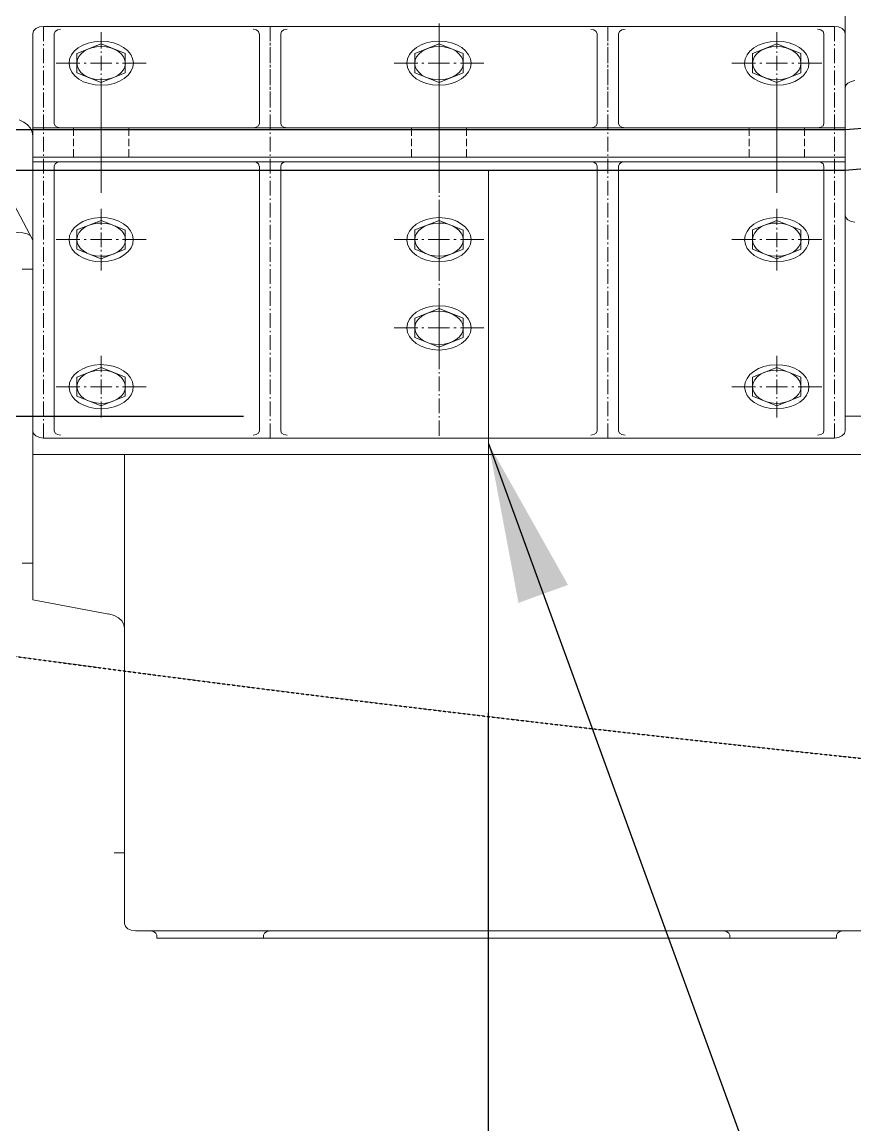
# Model space of a CAD drawing. Header units: inches. Extents: x 16065 to 240872, y 14603 to 37076.
# Drawn here: x 29953 to 30473, y 18365 to 19054 of the extents above; entities that cross this region are included whole.
import ezdxf

# ---------------------------------------------------------------- set-up
doc = ezdxf.new("R2010")
doc.units = ezdxf.units.IN
doc.header["$MEASUREMENT"] = 0
doc.linetypes.add('CENTER', pattern=[2, 1.25, -0.25, 0.25, -0.25])
doc.linetypes.add('HIDDEN2', pattern=[0.1875, 0.125, -0.0625])
doc.layers.add('1', color=3, linetype='Continuous')
doc.layers.add('Floor', color=3, linetype='Continuous')
doc.layers.add('Dim', color=6, linetype='Continuous', lineweight=13)
doc.layers.add('hatch', color=8, linetype='Continuous', lineweight=9)
doc.styles.get("Standard").update_dxf_attribs({"font": 'arial.ttf'})
doc.dimstyles.get("Standard").update_dxf_attribs({"dimtxt": 0.18, "dimasz": 0.18, "dimexe": 0.18, "dimexo": 0.0625, "dimgap": 0.09, "dimtad": 0, "dimtih": 1, "dimtoh": 1, "dimdec": 4, "dimzin": 0, "dimdsep": 46, "dimtxsty": 'Standard', "dimcen": 0.09, "dimadec": 0, "dimazin": 0, "dimtfac": 1, "dimtdec": 4, "dimtofl": 0, "dimtmove": 0, "dimatfit": 3, "dimfxl": 1, "dimtolj": 1, "dimtzin": 0, "dimarcsym": 0})

# ---------------------------------------------------------------- blocks, each defined once
blk = doc.blocks.new('5')
at = {"layer": '1', "lineweight": 13}
for p, q in [((224.99712, -22.33207), (224.99712, -21.90107)), ((224.53773, -22.11195), (224.53977, -22.11104)), ((224.53977, -22.11104), (224.54201, -22.11076)), ((224.99102, -22.11076), (224.54201, -22.11076)), ((224.54201, -22.11076), (224.54201, -22.11909)), ((224.67067, -22.11832), (224.67067, -22.11076)), ((224.67067, -22.11076), (224.67067, -22.11909)), ((224.76657, -22.10908), (224.76657, -22.11741)), ((224.86245, -22.11909), (224.86245, -22.11076)), ((224.86245, -22.11076), (224.86245, -22.11832)), ((224.99102, -22.11909), (224.99102, -22.11076)), ((224.99102, -22.11076), (224.99338, -22.11104)), ((224.99338, -22.11104), (224.9953, -22.11195)), ((224.536, -22.11489), (224.53641, -22.11328)), ((224.536, -22.3404), (224.536, -22.11489)), ((224.53641, -22.11328), (224.53773, -22.11195)), ((224.54812, -22.11489), (224.54861, -22.11363)), ((224.54812, -22.16586), (224.54812, -22.11489)), ((224.54861, -22.11363), (224.54995, -22.11272)), ((224.54995, -22.11272), (224.55178, -22.11237)), ((224.57478, -22.11405), (224.57478, -22.12329)), ((224.57478, -22.11524), (224.57478, -22.12329)), ((224.66101, -22.11237), (224.66283, -22.11272)), ((224.66283, -22.11272), (224.66415, -22.11363)), ((224.66415, -22.11363), (224.66457, -22.11489)), ((224.66458, -22.11489), (224.66458, -22.16586)), ((224.67679, -22.11489), (224.6772, -22.11363)), ((224.67679, -22.16586), (224.67679, -22.11489)), ((224.6772, -22.11363), (224.67851, -22.11272)), ((224.67851, -22.11272), (224.68033, -22.11237)), ((224.76657, -22.11524), (224.76657, -22.12329)), ((224.85268, -22.11237), (224.85452, -22.11272)), ((224.85452, -22.11272), (224.85584, -22.11363)), ((224.85584, -22.11363), (224.85635, -22.11489)), ((224.85635, -22.11489), (224.85635, -22.16586)), ((224.86846, -22.11489), (224.86897, -22.11363)), ((224.86846, -22.16586), (224.86846, -22.11489)), ((224.86897, -22.11363), (224.8703, -22.11272)), ((224.8703, -22.11272), (224.87214, -22.11237)), ((224.95824, -22.11405), (224.95824, -22.12329)), ((224.95824, -22.11524), (224.95824, -22.12329)), ((224.98134, -22.11237), (224.98319, -22.11272)), ((224.98319, -22.11272), (224.98451, -22.11363)), ((224.98451, -22.11363), (224.98502, -22.11489)), ((224.98502, -22.11489), (224.98502, -22.16586)), ((224.9953, -22.11195), (224.99663, -22.11328)), ((224.99663, -22.11328), (224.99712, -22.11489)), ((224.99712, -22.11489), (224.99712, -22.3404)), ((224.54201, -22.12077), (224.54201, -22.12161)), ((224.54201, -22.12329), (224.54201, -22.13162)), ((224.56103, -22.12616), (224.57478, -22.12069)), ((224.57478, -22.1207), (224.58852, -22.12616)), ((224.67067, -22.12), (224.67067, -22.12085)), ((224.67067, -22.12077), (224.67067, -22.12161)), ((224.67067, -22.12252), (224.67067, -22.13086)), ((224.67067, -22.12329), (224.67067, -22.13162)), ((224.75282, -22.12616), (224.76656, -22.12069)), ((224.76657, -22.11909), (224.76657, -22.11993)), ((224.76657, -22.1207), (224.7803, -22.12616)), ((224.76657, -22.12161), (224.76657, -22.12994)), ((224.86245, -22.12), (224.86245, -22.12085)), ((224.86245, -22.12077), (224.86245, -22.12161)), ((224.86245, -22.12252), (224.86245, -22.13086)), ((224.86245, -22.12329), (224.86245, -22.13162)), ((224.94451, -22.12616), (224.95825, -22.12069)), ((224.95824, -22.1207), (224.97199, -22.12616)), ((224.99102, -22.12077), (224.99102, -22.12161)), ((224.99102, -22.12329), (224.99102, -22.13162)), ((224.56103, -22.13709), (224.56103, -22.12616)), ((224.57478, -22.12574), (224.57478, -22.1249)), ((224.57478, -22.1249), (224.57478, -22.12574)), ((224.57478, -22.13576), (224.57478, -22.12742)), ((224.57478, -22.12742), (224.57478, -22.13576)), ((224.58851, -22.12616), (224.58851, -22.13709)), ((224.75282, -22.13709), (224.75282, -22.12616)), ((224.76657, -22.1249), (224.76657, -22.12574)), ((224.76657, -22.12742), (224.76657, -22.13576)), ((224.78031, -22.12616), (224.78031, -22.13709)), ((224.94451, -22.13709), (224.94451, -22.12616)), ((224.95824, -22.12574), (224.95824, -22.1249)), ((224.95824, -22.1249), (224.95824, -22.12574)), ((224.95824, -22.13576), (224.95824, -22.12742)), ((224.95824, -22.12742), (224.95824, -22.13576)), ((224.97199, -22.12616), (224.97199, -22.13709)), ((224.54201, -22.1333), (224.54201, -22.13414)), ((224.54201, -22.13575), (224.54201, -22.14416)), ((224.56268, -22.13162), (224.54934, -22.13162)), ((224.55095, -22.13162), (224.56268, -22.13162)), ((224.56511, -22.13162), (224.56633, -22.13162)), ((224.56633, -22.13162), (224.56511, -22.13162)), ((224.56878, -22.13162), (224.5809, -22.13162)), ((224.5809, -22.13162), (224.56878, -22.13162)), ((224.58334, -22.13162), (224.58456, -22.13162)), ((224.58456, -22.13162), (224.58334, -22.13162)), ((224.60033, -22.13162), (224.5869, -22.13162)), ((224.5986, -22.13162), (224.5869, -22.13162)), ((224.67067, -22.13254), (224.67067, -22.13338)), ((224.67067, -22.1333), (224.67067, -22.13414)), ((224.67067, -22.13506), (224.67067, -22.14338)), ((224.67067, -22.13575), (224.67067, -22.14416)), ((224.75445, -22.13162), (224.74102, -22.13162)), ((224.74275, -22.13162), (224.75445, -22.13162)), ((224.7568, -22.13162), (224.75801, -22.13162)), ((224.75801, -22.13162), (224.7568, -22.13162)), ((224.76046, -22.13162), (224.77257, -22.13162)), ((224.77257, -22.13162), (224.76046, -22.13162)), ((224.76657, -22.13162), (224.76657, -22.13247)), ((224.76657, -22.13414), (224.76657, -22.14247)), ((224.77501, -22.13162), (224.77623, -22.13162)), ((224.77623, -22.13162), (224.77501, -22.13162)), ((224.79039, -22.13162), (224.77867, -22.13162)), ((224.79201, -22.13162), (224.77868, -22.13162)), ((224.86245, -22.13254), (224.86245, -22.13338)), ((224.86245, -22.1333), (224.86245, -22.13414)), ((224.86245, -22.13506), (224.86245, -22.14338)), ((224.86245, -22.13575), (224.86245, -22.14416)), ((224.94613, -22.13162), (224.93279, -22.13162)), ((224.93443, -22.13162), (224.94613, -22.13162)), ((224.94858, -22.13162), (224.94981, -22.13162)), ((224.94981, -22.13162), (224.94858, -22.13162)), ((224.95225, -22.13162), (224.96434, -22.13162)), ((224.96434, -22.13162), (224.95225, -22.13162)), ((224.9668, -22.13162), (224.96802, -22.13162)), ((224.96802, -22.13162), (224.9668, -22.13162)), ((224.98378, -22.13162), (224.97037, -22.13162)), ((224.98207, -22.13162), (224.97037, -22.13162)), ((224.99102, -22.1333), (224.99102, -22.13414)), ((224.99102, -22.13575), (224.99102, -22.14416)), ((224.57478, -22.14255), (224.56104, -22.13709)), ((224.58851, -22.13709), (224.57478, -22.14255)), ((224.57478, -22.13828), (224.57478, -22.13743)), ((224.57478, -22.13743), (224.57478, -22.13828)), ((224.57478, -22.14801), (224.57478, -22.13996)), ((224.57478, -22.13996), (224.57478, -22.14913)), ((224.76657, -22.14255), (224.75283, -22.13709)), ((224.78031, -22.13709), (224.76657, -22.14255)), ((224.76657, -22.13743), (224.76657, -22.13828)), ((224.76657, -22.13996), (224.76657, -22.14801)), ((224.95824, -22.14255), (224.94451, -22.13709)), ((224.95824, -22.13828), (224.95824, -22.13743)), ((224.95824, -22.13743), (224.95824, -22.13828)), ((224.95824, -22.14801), (224.95824, -22.13996)), ((224.95824, -22.13996), (224.95824, -22.14913)), ((224.97199, -22.13709), (224.95825, -22.14255)), ((224.99754, -22.14416), (224.99865, -22.1429)), ((224.99865, -22.1429), (225.0005, -22.14191)), ((225.0005, -22.14191), (225.00263, -22.14149)), ((224.54201, -22.14583), (224.54201, -22.14668)), ((224.54201, -22.14828), (224.54201, -22.15669)), ((224.57478, -22.15585), (224.57478, -22.14828)), ((224.67067, -22.14507), (224.67067, -22.14591)), ((224.67067, -22.14583), (224.67067, -22.14668)), ((224.67067, -22.14759), (224.67067, -22.15522)), ((224.67067, -22.14828), (224.67067, -22.15669)), ((224.76657, -22.14416), (224.76657, -22.145)), ((224.76657, -22.14668), (224.76657, -22.15501)), ((224.76657, -22.15585), (224.76657, -22.14828)), ((224.86245, -22.14507), (224.86245, -22.14591)), ((224.86245, -22.14583), (224.86245, -22.14668)), ((224.86245, -22.14759), (224.86245, -22.15522)), ((224.86245, -22.14828), (224.86245, -22.15669)), ((224.95824, -22.15585), (224.95824, -22.14828)), ((224.99102, -22.14583), (224.99102, -22.14668)), ((224.99102, -22.14828), (224.99102, -22.15669)), ((224.99712, -22.1457), (224.99754, -22.14416)), ((224.57478, -22.16047), (224.57478, -22.15256)), ((224.76657, -22.16047), (224.76657, -22.15256)), ((224.95824, -22.16047), (224.95824, -22.15256)), ((224.54201, -22.15837), (224.54201, -22.15914)), ((224.54201, -22.16082), (224.54201, -22.16922)), ((224.57478, -22.15837), (224.57478, -22.15753)), ((224.57478, -22.16838), (224.57478, -22.15998)), ((224.67067, -22.15837), (224.67067, -22.15914)), ((224.67067, -22.16082), (224.67067, -22.16922)), ((224.76657, -22.15669), (224.76657, -22.15753)), ((224.76657, -22.15837), (224.76657, -22.15753)), ((224.76657, -22.15914), (224.76657, -22.16754)), ((224.76657, -22.16838), (224.76657, -22.15998)), ((224.86245, -22.15837), (224.86245, -22.15914)), ((224.86245, -22.16082), (224.86245, -22.16922)), ((224.95824, -22.15837), (224.95824, -22.15753)), ((224.95824, -22.16838), (224.95824, -22.15998)), ((224.99102, -22.15837), (224.99102, -22.15914)), ((224.99102, -22.16082), (224.99102, -22.16922)), ((224.49977, -22.16362), (224.53601, -22.2321)), ((224.52825, -22.16376), (224.53081, -22.16509)), ((224.53081, -22.16509), (224.53305, -22.1667)), ((224.53305, -22.1667), (224.53468, -22.16859)), ((224.54861, -22.16712), (224.54811, -22.16586)), ((224.54995, -22.16803), (224.54861, -22.16712)), ((224.55178, -22.16838), (224.54995, -22.16803)), ((224.57478, -22.16299), (224.57478, -22.16215)), ((224.57478, -22.173), (224.57478, -22.16467)), ((224.66284, -22.16803), (224.66101, -22.16838)), ((224.66415, -22.16712), (224.66284, -22.16803)), ((224.66458, -22.16586), (224.66415, -22.16712)), ((224.6772, -22.16712), (224.67679, -22.16586)), ((224.67852, -22.16803), (224.6772, -22.16712)), ((224.68033, -22.16838), (224.67852, -22.16803)), ((224.76657, -22.16299), (224.76657, -22.16215)), ((224.76657, -22.173), (224.76657, -22.16467)), ((224.85452, -22.16803), (224.85268, -22.16838)), ((224.85584, -22.16712), (224.85452, -22.16803)), ((224.85635, -22.16586), (224.85584, -22.16712)), ((224.86897, -22.16712), (224.86846, -22.16586)), ((224.8703, -22.16803), (224.86897, -22.16712)), ((224.87213, -22.16838), (224.8703, -22.16803)), ((224.95824, -22.16299), (224.95824, -22.16215)), ((224.95824, -22.173), (224.95824, -22.16467)), ((224.98319, -22.16803), (224.98134, -22.16838)), ((224.98451, -22.16712), (224.98319, -22.16803)), ((224.98502, -22.16586), (224.98451, -22.16712)), ((224.53468, -22.16859), (224.53559, -22.17069)), ((224.53559, -22.17069), (224.536, -22.17287)), ((224.99712, -22.16838), (224.536, -22.16838)), ((224.536, -22.17286), (224.536, -22.43646)), ((224.54201, -22.1709), (224.54201, -22.17168)), ((224.54201, -22.17335), (224.54201, -22.18176)), ((224.55911, -22.17293), (224.55911, -22.16838)), ((224.57478, -22.1709), (224.57478, -22.17006)), ((224.57478, -22.18091), (224.57478, -22.17251)), ((224.59046, -22.17293), (224.59046, -22.16838)), ((224.67067, -22.1709), (224.67067, -22.17168)), ((224.67067, -22.17335), (224.67067, -22.18176)), ((224.75088, -22.17293), (224.75088, -22.16838)), ((224.76657, -22.16922), (224.76657, -22.17006)), ((224.76657, -22.1709), (224.76657, -22.17006)), ((224.76657, -22.17167), (224.76657, -22.18007)), ((224.76657, -22.18091), (224.76657, -22.17251)), ((224.78224, -22.17293), (224.78224, -22.16838)), ((224.86245, -22.1709), (224.86245, -22.17168)), ((224.86245, -22.17335), (224.86245, -22.18176)), ((224.94267, -22.17293), (224.94267, -22.16838)), ((224.95824, -22.1709), (224.95824, -22.17006)), ((224.95824, -22.18091), (224.95824, -22.17251)), ((224.97393, -22.17293), (224.97393, -22.16838)), ((224.99102, -22.1709), (224.99102, -22.17168)), ((224.99102, -22.17335), (224.99102, -22.18176)), ((224.55911, -22.17881), (224.55911, -22.17461)), ((224.55911, -22.18504), (224.55911, -22.18049)), ((224.57478, -22.17552), (224.57478, -22.17468)), ((224.57478, -22.18553), (224.57478, -22.1772)), ((224.59046, -22.17881), (224.59046, -22.17461)), ((224.59046, -22.18504), (224.59046, -22.18049)), ((224.75088, -22.17881), (224.75088, -22.17461)), ((224.75088, -22.18504), (224.75088, -22.18049)), ((224.76657, -22.17552), (224.76657, -22.17468)), ((224.76657, -22.18553), (224.76657, -22.1772)), ((224.78224, -22.17881), (224.78224, -22.17461)), ((224.78224, -22.18504), (224.78224, -22.18049)), ((224.94267, -22.17881), (224.94267, -22.17461)), ((224.94267, -22.18504), (224.94267, -22.18049)), ((224.95824, -22.17552), (224.95824, -22.17468)), ((224.95824, -22.18553), (224.95824, -22.1772)), ((224.97393, -22.17881), (224.97393, -22.17461)), ((224.97393, -22.18504), (224.97393, -22.18049)), ((224.536, -22.18504), (224.99712, -22.18504)), ((224.54201, -22.18337), (224.54201, -22.18421)), ((224.54201, -22.18588), (224.54201, -22.19429)), ((224.57478, -22.18337), (224.57478, -22.1826)), ((224.57478, -22.19345), (224.57478, -22.18504)), ((224.67067, -22.18337), (224.67067, -22.18421)), ((224.67067, -22.18588), (224.67067, -22.19429)), ((224.76657, -22.18176), (224.76657, -22.1826)), ((224.76657, -22.18337), (224.76657, -22.1826)), ((224.76657, -22.18421), (224.76657, -22.1926)), ((224.76657, -22.19345), (224.76657, -22.18504)), ((224.86245, -22.18337), (224.86245, -22.18421)), ((224.86245, -22.18588), (224.86245, -22.19429)), ((224.95824, -22.18337), (224.95824, -22.1826)), ((224.95824, -22.19345), (224.95824, -22.18504)), ((224.99102, -22.18337), (224.99102, -22.18421)), ((224.99102, -22.18588), (224.99102, -22.19429)), ((224.536, -22.18757), (224.99712, -22.18757)), ((224.54812, -22.19009), (224.54861, -22.18883)), ((224.54812, -22.34041), (224.54812, -22.19009)), ((224.54861, -22.18883), (224.54995, -22.18791)), ((224.54995, -22.18791), (224.55178, -22.18756)), ((224.57478, -22.18806), (224.57478, -22.18722)), ((224.57478, -22.19764), (224.57478, -22.18974)), ((224.66101, -22.18757), (224.66283, -22.18791)), ((224.66283, -22.18791), (224.66415, -22.18883)), ((224.66415, -22.18883), (224.66457, -22.19009)), ((224.66458, -22.19009), (224.66458, -22.34041)), ((224.67679, -22.19009), (224.6772, -22.18883)), ((224.67679, -22.34041), (224.67679, -22.19009)), ((224.6772, -22.18883), (224.67851, -22.18791)), ((224.67851, -22.18791), (224.68033, -22.18756)), ((224.76657, -22.18806), (224.76657, -22.18722)), ((224.76657, -22.19764), (224.76657, -22.18974)), ((224.85268, -22.18757), (224.85452, -22.18791)), ((224.85452, -22.18791), (224.85584, -22.18883)), ((224.85584, -22.18883), (224.85635, -22.19009)), ((224.85635, -22.19009), (224.85635, -22.34041)), ((224.86846, -22.19009), (224.86897, -22.18883)), ((224.86846, -22.34041), (224.86846, -22.19009)), ((224.86897, -22.18883), (224.8703, -22.18791)), ((224.8703, -22.18791), (224.87214, -22.18756)), ((224.95824, -22.18806), (224.95824, -22.18722)), ((224.95824, -22.19764), (224.95824, -22.18974)), ((224.98134, -22.18757), (224.98319, -22.18791)), ((224.98319, -22.18791), (224.98451, -22.18883)), ((224.98451, -22.18883), (224.98502, -22.19009)), ((224.98502, -22.19009), (224.98502, -22.34041)), ((224.54201, -22.1959), (224.54201, -22.19674)), ((224.54201, -22.19841), (224.54201, -22.20675)), ((224.57478, -22.1959), (224.57478, -22.19505)), ((224.57478, -22.20514), (224.57478, -22.19758)), ((224.67067, -22.1959), (224.67067, -22.19674)), ((224.67067, -22.19841), (224.67067, -22.20675)), ((224.76657, -22.19429), (224.76657, -22.19506)), ((224.76657, -22.1959), (224.76657, -22.19505)), ((224.76657, -22.19674), (224.76657, -22.20514)), ((224.76657, -22.20514), (224.76657, -22.19758)), ((224.86245, -22.1959), (224.86245, -22.19674)), ((224.86245, -22.19841), (224.86245, -22.20675)), ((224.95824, -22.1959), (224.95824, -22.19505)), ((224.95824, -22.20514), (224.95824, -22.19758)), ((224.99102, -22.1959), (224.99102, -22.19674)), ((224.99102, -22.19841), (224.99102, -22.20675)), ((224.54201, -22.20843), (224.54201, -22.20927)), ((224.54201, -22.21095), (224.54201, -22.21928)), ((224.67067, -22.20843), (224.67067, -22.20927)), ((224.67067, -22.21095), (224.67067, -22.21928)), ((224.76657, -22.20675), (224.76657, -22.20759)), ((224.76657, -22.20927), (224.76657, -22.21767)), ((224.86245, -22.20843), (224.86245, -22.20927)), ((224.86245, -22.21095), (224.86245, -22.21928)), ((224.99102, -22.20843), (224.99102, -22.20927)), ((224.99102, -22.21095), (224.99102, -22.21928)), ((224.57478, -22.21431), (224.57478, -22.22348)), ((224.57478, -22.21543), (224.57478, -22.22348)), ((224.76657, -22.21543), (224.76657, -22.22348)), ((224.95824, -22.21431), (224.95824, -22.22348)), ((224.95824, -22.21543), (224.95824, -22.22348)), ((224.99754, -22.21928), (224.99712, -22.21774)), ((224.54201, -22.22096), (224.54201, -22.2218)), ((224.54201, -22.22348), (224.54201, -22.23182)), ((224.56103, -22.22634), (224.57478, -22.22089)), ((224.57478, -22.22089), (224.58852, -22.22635)), ((224.67067, -22.22096), (224.67067, -22.2218)), ((224.67067, -22.22348), (224.67067, -22.23182)), ((224.75282, -22.22634), (224.76656, -22.22089)), ((224.76657, -22.21928), (224.76657, -22.22012)), ((224.76657, -22.22089), (224.7803, -22.22635)), ((224.76657, -22.2218), (224.76657, -22.2302)), ((224.86245, -22.22096), (224.86245, -22.2218)), ((224.86245, -22.22348), (224.86245, -22.23182)), ((224.94451, -22.22634), (224.95825, -22.22089)), ((224.95824, -22.22089), (224.97199, -22.22635)), ((224.99102, -22.22096), (224.99102, -22.2218)), ((224.99102, -22.22348), (224.99102, -22.23182)), ((224.99865, -22.22061), (224.99754, -22.21928)), ((225.0005, -22.22152), (224.99865, -22.22061)), ((225.00263, -22.22194), (225.0005, -22.22152)), ((224.49466, -22.22579), (224.5304, -22.22796)), ((224.5304, -22.22796), (224.53274, -22.22845)), ((224.53274, -22.22845), (224.53458, -22.22943)), ((224.56103, -22.23727), (224.56103, -22.22634)), ((224.57478, -22.226), (224.57478, -22.22516)), ((224.57478, -22.22516), (224.57478, -22.226)), ((224.57478, -22.23601), (224.57478, -22.22768)), ((224.57478, -22.22768), (224.57478, -22.23601)), ((224.58851, -22.22634), (224.58851, -22.23727)), ((224.75282, -22.23727), (224.75282, -22.22634)), ((224.76657, -22.22516), (224.76657, -22.226)), ((224.76657, -22.22768), (224.76657, -22.23601)), ((224.78031, -22.22634), (224.78031, -22.23727)), ((224.94451, -22.23727), (224.94451, -22.22634)), ((224.95824, -22.226), (224.95824, -22.22516)), ((224.95824, -22.22516), (224.95824, -22.226)), ((224.95824, -22.23601), (224.95824, -22.22768)), ((224.95824, -22.22768), (224.95824, -22.23601)), ((224.97199, -22.22634), (224.97199, -22.23727)), ((224.54201, -22.23349), (224.54201, -22.23433)), ((224.54201, -22.23601), (224.54201, -22.24435)), ((224.56268, -22.23182), (224.54934, -22.23182)), ((224.55095, -22.23182), (224.56268, -22.23182)), ((224.56511, -22.23182), (224.56633, -22.23182)), ((224.56633, -22.23182), (224.56511, -22.23182)), ((224.56878, -22.23182), (224.5809, -22.23182)), ((224.5809, -22.23182), (224.56878, -22.23182)), ((224.58334, -22.23182), (224.58456, -22.23182)), ((224.58456, -22.23182), (224.58334, -22.23182)), ((224.60033, -22.23182), (224.5869, -22.23182)), ((224.5986, -22.23182), (224.5869, -22.23182)), ((224.67067, -22.23349), (224.67067, -22.23433)), ((224.67067, -22.23601), (224.67067, -22.24435)), ((224.75445, -22.23182), (224.74102, -22.23182)), ((224.74275, -22.23182), (224.75445, -22.23182)), ((224.7568, -22.23182), (224.75801, -22.23182)), ((224.75801, -22.23182), (224.7568, -22.23182)), ((224.76046, -22.23182), (224.77257, -22.23182)), ((224.77257, -22.23182), (224.76046, -22.23182)), ((224.76657, -22.23182), (224.76657, -22.23265)), ((224.76657, -22.23433), (224.76657, -22.24266)), ((224.77501, -22.23182), (224.77623, -22.23182)), ((224.77623, -22.23182), (224.77501, -22.23182)), ((224.79039, -22.23182), (224.77867, -22.23182)), ((224.79201, -22.23182), (224.77868, -22.23182)), ((224.86245, -22.23349), (224.86245, -22.23433)), ((224.86245, -22.23601), (224.86245, -22.24435)), ((224.94613, -22.23182), (224.93279, -22.23182)), ((224.93443, -22.23182), (224.94613, -22.23182)), ((224.94858, -22.23182), (224.94981, -22.23182)), ((224.94981, -22.23182), (224.94858, -22.23182)), ((224.95225, -22.23182), (224.96434, -22.23182)), ((224.96434, -22.23182), (224.95225, -22.23182)), ((224.9668, -22.23182), (224.96802, -22.23182)), ((224.96802, -22.23182), (224.9668, -22.23182)), ((224.98378, -22.23182), (224.97037, -22.23182)), ((224.98207, -22.23182), (224.97037, -22.23182)), ((224.99102, -22.23349), (224.99102, -22.23433)), ((224.99102, -22.23601), (224.99102, -22.24435)), ((224.57478, -22.24274), (224.56104, -22.23727)), ((224.58851, -22.23727), (224.57478, -22.24274)), ((224.57478, -22.23854), (224.57478, -22.2377)), ((224.57478, -22.2377), (224.57478, -22.23854)), ((224.57478, -22.24827), (224.57478, -22.24021)), ((224.57478, -22.24021), (224.57478, -22.24939)), ((224.76657, -22.24274), (224.75283, -22.23727)), ((224.78031, -22.23727), (224.76657, -22.24274)), ((224.76657, -22.2377), (224.76657, -22.23854)), ((224.76657, -22.24021), (224.76657, -22.24827)), ((224.95824, -22.24274), (224.94451, -22.23727)), ((224.95824, -22.23854), (224.95824, -22.2377)), ((224.95824, -22.2377), (224.95824, -22.23854)), ((224.95824, -22.24827), (224.95824, -22.24021)), ((224.95824, -22.24021), (224.95824, -22.24939)), ((224.97199, -22.23727), (224.95825, -22.24274)), ((224.536, -22.24854), (224.5299, -22.24854)), ((224.54201, -22.24602), (224.54201, -22.24686)), ((224.54201, -22.24854), (224.54201, -22.25687)), ((224.67067, -22.24602), (224.67067, -22.24686)), ((224.67067, -22.24854), (224.67067, -22.25687)), ((224.76657, -22.24435), (224.76657, -22.24519)), ((224.76657, -22.24686), (224.76657, -22.25519)), ((224.86245, -22.24602), (224.86245, -22.24686)), ((224.86245, -22.24854), (224.86245, -22.25687)), ((224.99102, -22.24602), (224.99102, -22.24686)), ((224.99102, -22.24854), (224.99102, -22.25687)), ((224.54201, -22.25856), (224.54201, -22.2594)), ((224.54201, -22.26108), (224.54201, -22.26941)), ((224.67067, -22.25856), (224.67067, -22.2594)), ((224.67067, -22.26108), (224.67067, -22.26941)), ((224.76657, -22.25688), (224.76657, -22.25772)), ((224.76657, -22.2594), (224.76657, -22.26773)), ((224.86245, -22.25856), (224.86245, -22.2594)), ((224.86245, -22.26108), (224.86245, -22.26941)), ((224.99102, -22.25856), (224.99102, -22.2594)), ((224.99102, -22.26108), (224.99102, -22.26941)), ((224.76657, -22.26556), (224.76657, -22.27361)), ((224.54201, -22.27108), (224.54201, -22.27193)), ((224.54201, -22.27361), (224.54201, -22.28193)), ((224.67067, -22.27108), (224.67067, -22.27193)), ((224.67067, -22.27361), (224.67067, -22.28193)), ((224.75282, -22.27648), (224.76656, -22.27101)), ((224.76657, -22.26941), (224.76657, -22.27025)), ((224.76657, -22.27102), (224.7803, -22.27648)), ((224.76657, -22.27193), (224.76657, -22.28026)), ((224.86245, -22.27108), (224.86245, -22.27193)), ((224.86245, -22.27361), (224.86245, -22.28193)), ((224.99102, -22.27108), (224.99102, -22.27193)), ((224.99102, -22.27361), (224.99102, -22.28193)), ((224.75282, -22.2874), (224.75282, -22.27648)), ((224.76657, -22.27529), (224.76657, -22.27613)), ((224.76657, -22.27781), (224.76657, -22.28614)), ((224.78031, -22.27648), (224.78031, -22.2874)), ((224.54201, -22.28362), (224.54201, -22.28446)), ((224.54201, -22.28614), (224.54201, -22.29448)), ((224.67067, -22.28362), (224.67067, -22.28446)), ((224.67067, -22.28614), (224.67067, -22.29448)), ((224.75445, -22.28194), (224.74102, -22.28194)), ((224.74275, -22.28194), (224.75445, -22.28194)), ((224.7568, -22.28194), (224.75801, -22.28194)), ((224.75801, -22.28194), (224.7568, -22.28194)), ((224.76046, -22.28194), (224.77257, -22.28194)), ((224.77257, -22.28194), (224.76046, -22.28194)), ((224.76657, -22.28194), (224.76657, -22.28278)), ((224.76657, -22.28446), (224.76657, -22.29279)), ((224.77501, -22.28194), (224.77623, -22.28194)), ((224.77623, -22.28194), (224.77501, -22.28194)), ((224.79039, -22.28194), (224.77867, -22.28194)), ((224.79201, -22.28194), (224.77868, -22.28194)), ((224.86245, -22.28362), (224.86245, -22.28446)), ((224.86245, -22.28614), (224.86245, -22.29448)), ((224.99102, -22.28362), (224.99102, -22.28446)), ((224.99102, -22.28614), (224.99102, -22.29448)), ((224.76657, -22.29286), (224.75283, -22.2874)), ((224.78031, -22.2874), (224.76657, -22.29287)), ((224.76657, -22.28782), (224.76657, -22.28866)), ((224.76657, -22.29028), (224.76657, -22.29832)), ((224.54201, -22.29615), (224.54201, -22.29699)), ((224.54201, -22.29867), (224.54201, -22.307)), ((224.57478, -22.29783), (224.57478, -22.307)), ((224.57478, -22.307), (224.57478, -22.29896)), ((224.67067, -22.29615), (224.67067, -22.29699)), ((224.67067, -22.29867), (224.67067, -22.307)), ((224.76657, -22.29448), (224.76657, -22.29532)), ((224.76657, -22.29699), (224.76657, -22.30532)), ((224.86245, -22.29615), (224.86245, -22.29699)), ((224.86245, -22.29867), (224.86245, -22.307)), ((224.95824, -22.29783), (224.95824, -22.307)), ((224.95824, -22.307), (224.95824, -22.29896)), ((224.99102, -22.29615), (224.99102, -22.29699)), ((224.99102, -22.29867), (224.99102, -22.307)), ((224.56103, -22.30987), (224.57478, -22.30441)), ((224.57478, -22.30441), (224.58852, -22.30988)), ((224.94451, -22.30987), (224.95825, -22.30441)), ((224.95824, -22.30441), (224.97199, -22.30988)), ((224.54201, -22.30869), (224.54201, -22.30953)), ((224.54201, -22.3112), (224.54201, -22.31954)), ((224.56103, -22.32079), (224.56103, -22.30987)), ((224.57478, -22.30953), (224.57478, -22.30869)), ((224.57478, -22.30869), (224.57478, -22.30953)), ((224.57478, -22.31954), (224.57478, -22.3112)), ((224.57478, -22.3112), (224.57478, -22.31954)), ((224.58851, -22.30987), (224.58851, -22.32079)), ((224.67067, -22.30869), (224.67067, -22.30953)), ((224.67067, -22.3112), (224.67067, -22.31954)), ((224.76657, -22.307), (224.76657, -22.30785)), ((224.76657, -22.30953), (224.76657, -22.31786)), ((224.86245, -22.30869), (224.86245, -22.30953)), ((224.86245, -22.3112), (224.86245, -22.31954)), ((224.94451, -22.32079), (224.94451, -22.30987)), ((224.95824, -22.30953), (224.95824, -22.30869)), ((224.95824, -22.30869), (224.95824, -22.30953)), ((224.95824, -22.31954), (224.95824, -22.3112)), ((224.95824, -22.3112), (224.95824, -22.31954)), ((224.97199, -22.30987), (224.97199, -22.32079)), ((224.99102, -22.30869), (224.99102, -22.30953)), ((224.99102, -22.3112), (224.99102, -22.31954)), ((224.56268, -22.31534), (224.54934, -22.31534)), ((224.55095, -22.31534), (224.56268, -22.31534)), ((224.56511, -22.31534), (224.56633, -22.31534)), ((224.56633, -22.31534), (224.56511, -22.31534)), ((224.56878, -22.31534), (224.5809, -22.31534)), ((224.5809, -22.31534), (224.56878, -22.31534)), ((224.58334, -22.31534), (224.58456, -22.31534)), ((224.58456, -22.31534), (224.58334, -22.31534)), ((224.60033, -22.31534), (224.5869, -22.31534)), ((224.5986, -22.31534), (224.5869, -22.31534)), ((224.94613, -22.31534), (224.93279, -22.31534)), ((224.93443, -22.31534), (224.94613, -22.31534)), ((224.94858, -22.31534), (224.94981, -22.31534)), ((224.94981, -22.31534), (224.94858, -22.31534)), ((224.95225, -22.31534), (224.96434, -22.31534)), ((224.96434, -22.31534), (224.95225, -22.31534)), ((224.9668, -22.31534), (224.96802, -22.31534)), ((224.96802, -22.31534), (224.9668, -22.31534)), ((224.98378, -22.31534), (224.97037, -22.31534)), ((224.98207, -22.31534), (224.97037, -22.31534)), ((224.54201, -22.32121), (224.54201, -22.32206)), ((224.54201, -22.32374), (224.54201, -22.33206)), ((224.57478, -22.32626), (224.56104, -22.32079)), ((224.58851, -22.32079), (224.57478, -22.32626)), ((224.57478, -22.32206), (224.57478, -22.32121)), ((224.57478, -22.32121), (224.57478, -22.32206)), ((224.57478, -22.33179), (224.57478, -22.32374)), ((224.57478, -22.32374), (224.57478, -22.33291)), ((224.67067, -22.32121), (224.67067, -22.32206)), ((224.67067, -22.32374), (224.67067, -22.33206)), ((224.76657, -22.31954), (224.76657, -22.32037)), ((224.76657, -22.32206), (224.76657, -22.33039)), ((224.86245, -22.32121), (224.86245, -22.32206)), ((224.86245, -22.32374), (224.86245, -22.33206)), ((224.95824, -22.32626), (224.94451, -22.32079)), ((224.95824, -22.32206), (224.95824, -22.32121)), ((224.95824, -22.32121), (224.95824, -22.32206)), ((224.95824, -22.33179), (224.95824, -22.32374)), ((224.95824, -22.32374), (224.95824, -22.33291)), ((224.97199, -22.32079), (224.95825, -22.32626)), ((224.99102, -22.32121), (224.99102, -22.32206)), ((224.99102, -22.32374), (224.99102, -22.33206)), ((224.536, -22.33207), (224.5256, -22.33207)), ((224.54201, -22.33375), (224.54201, -22.33459)), ((224.54201, -22.33627), (224.54201, -22.34461)), ((224.67067, -22.33375), (224.67067, -22.33459)), ((224.67067, -22.33627), (224.67067, -22.34461)), ((224.76657, -22.33207), (224.76657, -22.33291)), ((224.76657, -22.33459), (224.76657, -22.34334)), ((224.86245, -22.33375), (224.86245, -22.33459)), ((224.86245, -22.33627), (224.86245, -22.34461)), ((224.99102, -22.33375), (224.99102, -22.33459)), ((224.99102, -22.33627), (224.99102, -22.34461)), ((225.02869, -22.33207), (224.99712, -22.33207)), ((224.53641, -22.34201), (224.536, -22.3404)), ((224.53773, -22.34334), (224.53641, -22.34201)), ((224.53977, -22.34425), (224.53773, -22.34334)), ((224.54861, -22.34166), (224.54811, -22.3404)), ((224.54995, -22.34257), (224.54861, -22.34166)), ((224.55178, -22.34292), (224.54995, -22.34257)), ((224.66284, -22.34257), (224.66101, -22.34292)), ((224.66415, -22.34166), (224.66284, -22.34257)), ((224.66458, -22.3404), (224.66415, -22.34166)), ((224.6772, -22.34166), (224.67679, -22.3404)), ((224.67852, -22.34257), (224.6772, -22.34166)), ((224.68033, -22.34292), (224.67852, -22.34257)), ((224.85452, -22.34257), (224.85268, -22.34292)), ((224.85584, -22.34166), (224.85452, -22.34257)), ((224.85635, -22.3404), (224.85584, -22.34166)), ((224.86897, -22.34166), (224.86846, -22.3404)), ((224.8703, -22.34257), (224.86897, -22.34166)), ((224.87213, -22.34292), (224.8703, -22.34257)), ((224.98319, -22.34257), (224.98134, -22.34292)), ((224.98451, -22.34166), (224.98319, -22.34257)), ((224.98502, -22.3404), (224.98451, -22.34166)), ((224.99529, -22.34334), (224.99337, -22.34425)), ((224.99662, -22.34201), (224.99529, -22.34334)), ((224.99712, -22.3404), (224.99662, -22.34201)), ((224.54201, -22.34461), (224.53977, -22.34425)), ((224.99102, -22.34461), (224.54201, -22.34461)), ((224.99337, -22.34425), (224.99103, -22.34461)), ((225.02869, -22.35377), (224.536, -22.35377)), ((224.58812, -22.62024), (224.58812, -22.35377)), ((224.536, -22.41559), (224.5299, -22.41559)), ((224.536, -22.43646), (224.57915, -22.44444)), ((224.57915, -22.44443), (224.58212, -22.44528)), ((224.58212, -22.44528), (224.58456, -22.4466)), ((224.58456, -22.4466), (224.58649, -22.44837)), ((224.58649, -22.44837), (224.58771, -22.45032)), ((224.58771, -22.45032), (224.58812, -22.45249)), ((224.58812, -22.58013), (224.58212, -22.58013)), ((224.58863, -22.62185), (224.58813, -22.62025)), ((224.58996, -22.62318), (224.58863, -22.62185)), ((224.59188, -22.62409), (224.58996, -22.62318)), ((224.59424, -22.62437), (224.59188, -22.62409)), ((225.01046, -22.62437), (224.59423, -22.62437)), ((224.60268, -22.62437), (224.6045, -22.62472)), ((224.6045, -22.62472), (224.60582, -22.62563)), ((224.66751, -22.62562), (224.66884, -22.62472)), ((224.66884, -22.62472), (224.67068, -22.62437)), ((224.92791, -22.62437), (224.92975, -22.62472)), ((224.92975, -22.62472), (224.93108, -22.62563)), ((224.99276, -22.62562), (224.99407, -22.62472)), ((224.99407, -22.62472), (224.99591, -22.62437)), ((224.60582, -22.62563), (224.60634, -22.62689)), ((224.60634, -22.62689), (224.60634, -22.62857)), ((224.60634, -22.62857), (224.99225, -22.62857)), ((224.66701, -22.62689), (224.66751, -22.62562)), ((224.66701, -22.62857), (224.66701, -22.62689)), ((224.93108, -22.62563), (224.93156, -22.62689)), ((224.93156, -22.62689), (224.93156, -22.62857)), ((224.99225, -22.62689), (224.99276, -22.62562)), ((224.99225, -22.62857), (224.99225, -22.62689))]:
    blk.add_line(p, q, dxfattribs=at)
at = {"layer": '1', "lineweight": 13, "extrusion": (0, 0, -1)}
for centre, major_axis, ratio, start_param, end_param in [((224.57482, -22.13162), (0.01825, 0.00006), 0.685578, 1.560211, 7.843396), ((224.57479, -22.1316), (-0.01376, 0.00003), 0.687929, 0.007957, 6.291142), ((224.76654, -22.13161), (-0.01819, 0.00001), 0.687983, 0.001489, 6.284674), ((224.76655, -22.1316), (0.01373, 0.0001), 0.690257, 1.542908209798151, 7.826093516977737), ((224.95828, -22.13162), (0.01826, 0.00003), 0.684913, 1.564533, 7.847718), ((224.95826, -22.1316), (-0.01375, 0.00002), 0.688762, 0.004832227069197614, 6.288017534248784), ((224.57481, -22.23184), (0.01824, 0.00007), 0.687691, 1.556436, 7.839621), ((224.5748, -22.23184), (-0.01377, 0.00011), 0.685475, 0.026125, 6.30931), ((224.76654, -22.23184), (0.01819, 0.00001), 0.690109, 1.568931, 7.852116), ((224.76656, -22.23183), (0.01374, 0.00003), 0.687853, 1.563916, 7.847101), ((224.95828, -22.23184), (0.01825, 0.00005), 0.687025, 1.561015, 7.8442), ((224.95827, -22.23184), (-0.01376, 0.00009), 0.686313, 0.023459, 6.306644), ((224.76654, -22.28196), (-0.01819, 0), 0.690216, 0.000333, 6.283518), ((224.76656, -22.28196), (0.01374, 0.00003), 0.688214, 1.563011, 7.846196), ((224.57481, -22.31536), (0.01824, 0.00008), 0.687747, 1.556024, 7.839209), ((224.5748, -22.31536), (-0.01377, 0.00011), 0.685196, 0.02773328096622296, 6.310918588145809), ((224.95828, -22.31537), (0.01825, 0.00005), 0.687081, 1.560617, 7.843802), ((224.95827, -22.31536), (-0.01376, 0.0001), 0.686034, 0.025111, 6.308296)]:
    blk.add_ellipse(centre, major_axis=major_axis, ratio=ratio, start_param=start_param, end_param=end_param, dxfattribs=at)
blk = doc.blocks.new('hhh')
at = {"linetype": 'CENTER'}
blk.add_line((217.30265, -17.13441), (224.11065, -17.13441), dxfattribs=at)

msp = doc.modelspace()

# ---------------------------------------------------------------- linework, layer by layer
for p, q in [((30812.45445, 19014.4681), (30466.89233, 18986.85479)), ((30466.89233, 18986.85479), (29557.76906, 18986.85479)), ((30812.19631, 18989.23779), (30466.63419, 18961.62448)), ((30466.63419, 18961.62448), (29557.51092, 18961.62448))]:
    msp.add_line(p, q)
msp.add_open_spline([(19700.7453, 21216.29254), (20897.07389, 20708.05365), (22824.48941, 19850.93499), (26868.44058, 18287.01634), (30516.36333, 17530.31409), (35462.14712, 17530.31409), (39099.37122, 17545.28939), (41523.6453, 17530.19254)], degree=3, knots=[0, 0, 0, 0, 3.550687011, 7.088547091, 10.454405696, 13.763203424, 20.37636341, 20.37636341, 20.37636341, 20.37636341])
at = {"linetype": 'HIDDEN2'}
msp.add_open_spline([(29639.17189, 18702.65593), (29946.81305, 18655.56281), (31338.49931, 18478.69105), (32763.24881, 18465.10668), (33871.25745, 18465.31412)], degree=3, knots=[9.608878035, 9.608878035, 9.608878035, 9.608878035, 10.454405696, 13.444136606, 13.444136606, 13.444136606, 13.444136606], dxfattribs=at)
at = {"layer": 'Dim'}
for p, q in [((30244.17189, 18986.85479), (30244.17189, 18987.23248)), ((30244.17189, 18620.39402), (30244.17189, 18961.62448))]:
    msp.add_line(p, q, dxfattribs=at)
at = {"layer": 'Floor'}
msp.add_line((30244.17189, 17530.31409), (30244.17189, 18622.72516), dxfattribs=at)

# ---------------------------------------------------------------- block references
at = {"xscale": 1100, "yscale": 1100, "zscale": 1100}
msp.add_blockref('hhh', (-216430.48081, 37655.95803), dxfattribs=at)
at = {"layer": 'Dim', "xscale": 1100, "yscale": 1100, "zscale": 1100}
msp.add_blockref('5', (-217029.94002, 43373.34849), dxfattribs=at)

# ---------------------------------------------------------------- leaders
at = {"layer": 'hatch', "ltscale": 0.5}
msp.add_leader([(30244.17189, 18791.00925), (31018.3091, 16662.18734), (32271.37952, 16650.46005)], dimstyle='Standard', override={"dimasz": 100, "dimtad": 0}, dxfattribs=at)

doc.saveas('drawing.dxf')
